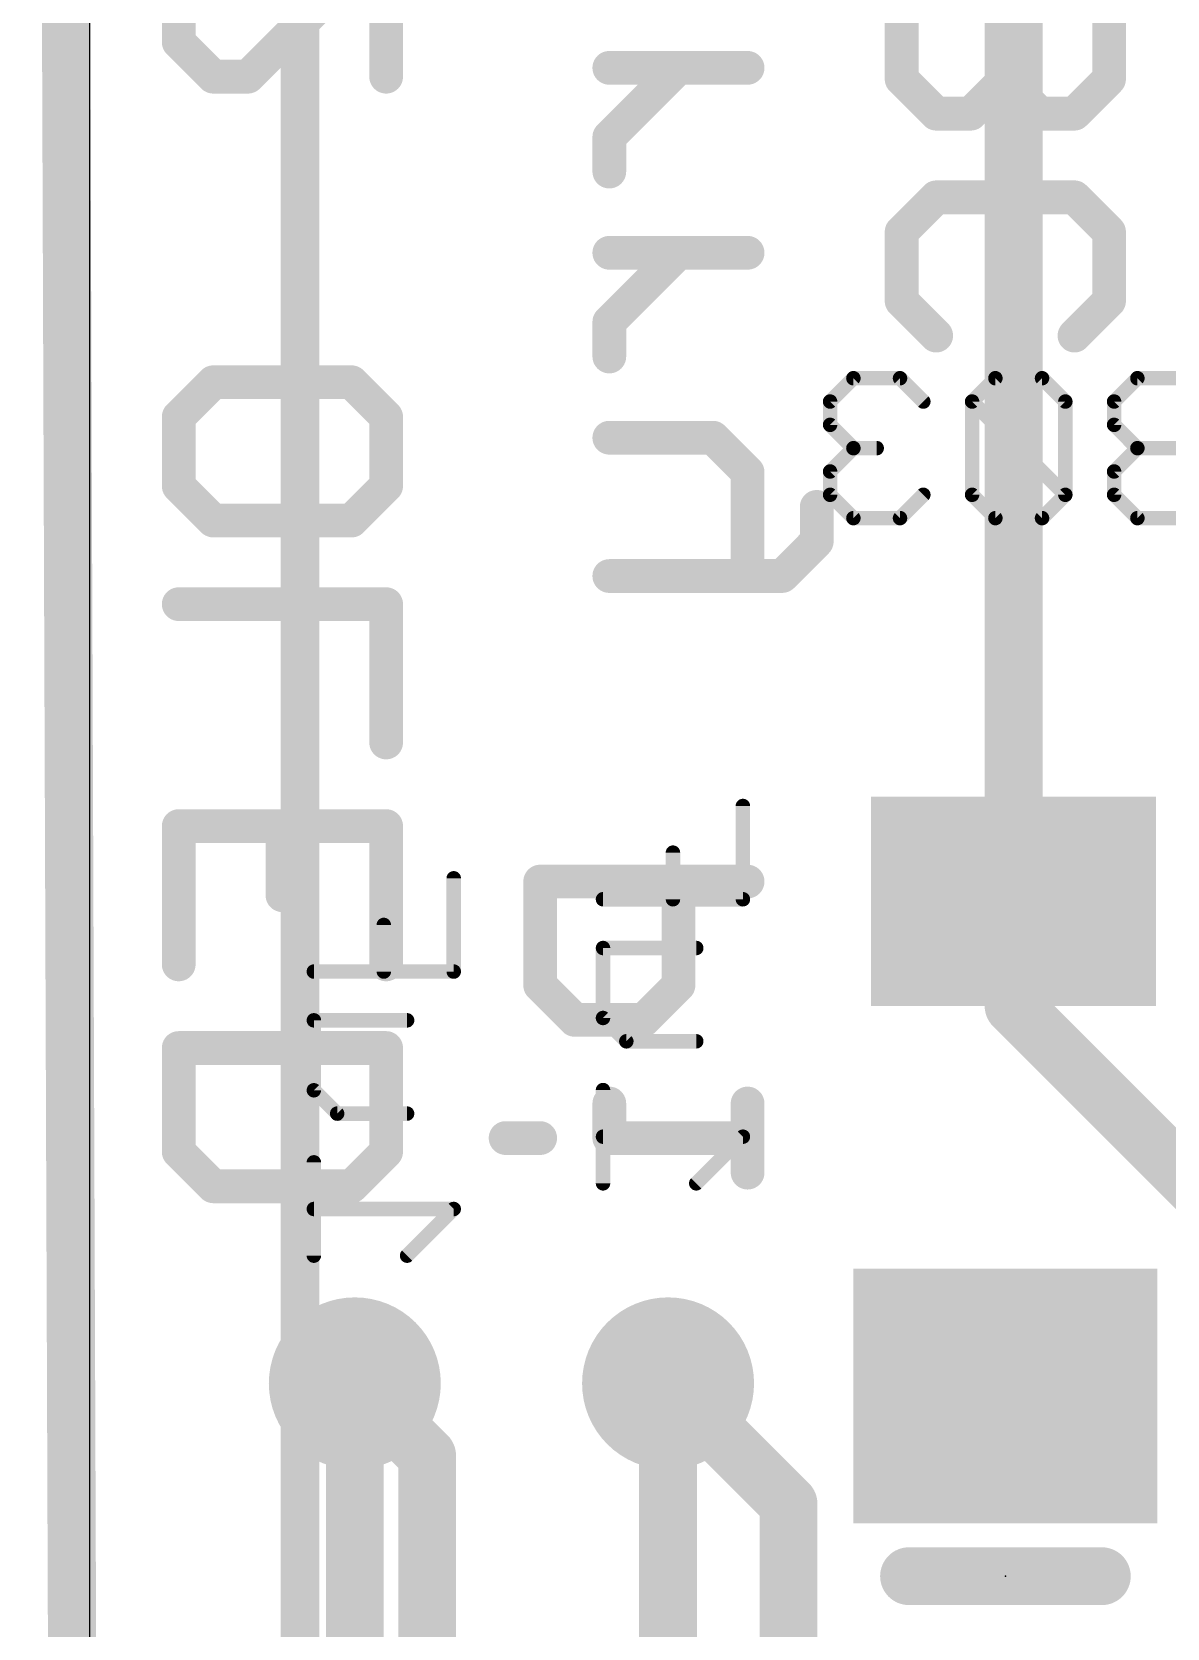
# Model space of a CAD drawing. Extents: x -0.3 to 20.4, y -13.3 to 21.5.
# Drawn here: x -0.3 to 5.68, y -1.54 to 6.87 of the extents above; entities that cross this region are included whole.
import ezdxf

# ---------------------------------------------------------------- set-up
doc = ezdxf.new("R2010")
doc.units = 0
for name, color, linetype in [('1', 12, 'CONTINUOUS'), ('16', 132, 'CONTINUOUS'), ('18', 110, 'CONTINUOUS'), ('20', 53, 'CONTINUOUS'), ('21', 40, 'CONTINUOUS'), ('22', 6, 'CONTINUOUS'), ('24', 6, 'CONTINUOUS'), ('28', 253, 'CONTINUOUS'), ('30', 253, 'CONTINUOUS'), ('32', 253, 'CONTINUOUS')]:
    doc.layers.add(name, color=color, linetype=linetype)

# ---------------------------------------------------------------- blocks, each defined once
blk = doc.blocks.new('RECT')
blk.add_solid([(-0.5, -0.5), (0.5, -0.5), (-0.5, 0.5), (0.5, 0.5)])
blk = doc.blocks.new('ROUNDV')
at = {"const_width": 0.5}
blk.add_lwpolyline([(0, -0.25, 1), (0, 0.25, 1), (0, -0.25)], format="xyb", dxfattribs=at)

msp = doc.modelspace()

# ---------------------------------------------------------------- linework, layer by layer
at = {"layer": '1'}
for points, const_width in [([(-0.1778, 21.3614), (-0.0508, -13.208)], 0.254), ([(1.778, -0.635), (1.397, -0.254)], 0.3048), ([(3.683, -0.889), (3.048, -0.254)], 0.3048), ([(1.778, -6.096), (1.778, -0.635)], 0.3048), ([(3.683, -5.842), (3.683, -0.889)], 0.3048)]:
    msp.add_lwpolyline(points, dxfattribs=dict(at, const_width=const_width))
at = {"layer": '1', "const_width": 0.1524}
for points in [[(1.4509, -0.2001, 1), (1.3431, -0.3079)], [(3.1019, -0.2001, 1), (2.9941, -0.3079)], [(1.8542, -0.635, 1), (1.7018, -0.635)], [(1.7241, -0.6889, 1), (1.8319, -0.5811)], [(3.7592, -0.889, 1), (3.6068, -0.889)], [(3.6291, -0.9429, 1), (3.7369, -0.8351)]]:
    msp.add_lwpolyline(points, format="xyb", dxfattribs=at)
at = {"layer": '16'}
for points, const_width in [([(-0.1778, 21.3614), (-0.0508, -13.208)], 0.254), ([(4.869, 2.286), (4.869, 10.838)], 0.3048), ([(4.869, 1.735), (4.869, 2.286)], 0.3048), ([(6.096, 0.508), (4.869, 1.735)], 0.3048), ([(1.397, -0.254), (1.397, -2.098)], 0.3048), ([(3.048, -0.254), (3.048, -2.225)], 0.3048)]:
    msp.add_lwpolyline(points, dxfattribs=dict(at, const_width=const_width))
at = {"layer": '16', "const_width": 0.1524}
for points in [[(4.9452, 2.286, 1), (4.7928, 2.286)], [(4.7928, 2.286, 1), (4.9452, 2.286)], [(4.9229, 1.7889, 1), (4.8151, 1.6811)], [(4.7928, 1.735, 1), (4.9452, 1.735)], [(1.4732, -0.254, 1), (1.3208, -0.254)], [(3.1242, -0.254, 1), (2.9718, -0.254)]]:
    msp.add_lwpolyline(points, format="xyb", dxfattribs=at)
at = {"layer": '20'}
msp.add_line((0, -10.7696), (0, 21.336), dxfattribs=at)
at = {"layer": '21', "const_width": 0.2032}
msp.add_lwpolyline([(1.108, -10.922), (1.108, 19.078)], dxfattribs=at)
at = {"layer": '22'}
for points, const_width in [([(1.5621, 7.3601), (0.8333, 6.6314)], 0.1778), ([(1.5621, 6.6314), (1.5621, 7.3601)], 0.1778), ([(0.469, 6.8136), (0.469, 7.1779)], 0.1778), ([(4.279, 6.983), (4.279, 6.6187)], 0.1778), ([(5.3721, 6.6187), (5.3721, 6.983)], 0.1778), ([(0.6512, 6.6314), (0.469, 6.8136)], 0.1778), ([(4.8255, 6.6187), (4.8255, 6.8008)], 0.1778), ([(3.4671, 6.678), (2.7383, 6.678)], 0.1778), ([(3.1027, 6.678), (2.7383, 6.3136)], 0.1778), ([(0.8333, 6.6314), (0.6512, 6.6314)], 0.1778), ([(4.279, 6.6187), (4.4612, 6.4365)], 0.1778), ([(4.6433, 6.4365), (4.8255, 6.6187)], 0.1778), ([(4.8255, 6.6187), (5.0077, 6.4365)], 0.1778), ([(5.1899, 6.4365), (5.3721, 6.6187)], 0.1778), ([(4.4612, 6.4365), (4.6433, 6.4365)], 0.1778), ([(5.0077, 6.4365), (5.1899, 6.4365)], 0.1778), ([(2.7383, 6.3136), (2.7383, 6.1314)], 0.1778), ([(4.279, 5.8136), (4.4612, 5.9958)], 0.1778), ([(4.4612, 5.9958), (5.1899, 5.9958)], 0.1778), ([(5.1899, 5.9958), (5.3721, 5.8136)], 0.1778), ([(4.279, 5.4493), (4.279, 5.8136)], 0.1778), ([(5.3721, 5.8136), (5.3721, 5.4493)], 0.1778), ([(3.4671, 5.7035), (2.7383, 5.7035)], 0.1778), ([(3.1027, 5.7035), (2.7383, 5.3391)], 0.1778), ([(4.4612, 5.2671), (4.279, 5.4493)], 0.1778), ([(5.3721, 5.4493), (5.1899, 5.2671)], 0.1778), ([(2.7383, 5.3391), (2.7383, 5.1569)], 0.1778), ([(0.469, 4.8391), (0.6512, 5.0213)], 0.1778), ([(0.6512, 5.0213), (1.3799, 5.0213)], 0.1778), ([(1.3799, 5.0213), (1.5621, 4.8391)], 0.1778), ([(0.469, 4.4748), (0.469, 4.8391)], 0.1778), ([(1.5621, 4.8391), (1.5621, 4.4748)], 0.1778), ([(2.7383, 4.729), (3.2849, 4.729)], 0.1778), ([(3.2849, 4.729), (3.4671, 4.5468)], 0.1778), ([(3.4671, 4.5468), (3.4671, 4.0002)], 0.1778), ([(0.6512, 4.2926), (0.469, 4.4748)], 0.1778), ([(1.5621, 4.4748), (1.3799, 4.2926)], 0.1778), ([(1.3799, 4.2926), (0.6512, 4.2926)], 0.1778), ([(3.8315, 4.1824), (3.8315, 4.3646)], 0.1778), ([(3.6493, 4.0002), (3.8315, 4.1824)], 0.1778), ([(2.7383, 4.0002), (3.6493, 4.0002)], 0.1778), ([(0.469, 3.8519), (1.5621, 3.8519)], 0.1778), ([(1.5621, 3.8519), (1.5621, 3.1232)], 0.1778), ([(0.469, 1.9538), (0.469, 2.6825)], 0.1778), ([(0.469, 2.6825), (1.5621, 2.6825)], 0.1778), ([(1.0155, 2.6825), (1.0155, 2.3182)], 0.1778), ([(1.5621, 2.6825), (1.5621, 1.9538)], 0.1778), ([(3.4671, 2.3902), (2.374, 2.3902)], 0.1778), ([(2.374, 2.3902), (2.374, 1.8436)], 0.1778), ([(3.1027, 1.8436), (3.1027, 2.3902)], 0.1778), ([(2.374, 1.8436), (2.5562, 1.6614)], 0.1778), ([(2.9205, 1.6614), (3.1027, 1.8436)], 0.1778), ([(2.5562, 1.6614), (2.9205, 1.6614)], 0.1778), ([(0.469, 1.5131), (1.5621, 1.5131)], 0.1778), ([(0.469, 0.9666), (0.469, 1.5131)], 0.1778), ([(1.5621, 1.5131), (1.5621, 0.9666)], 0.1778), ([(2.7383, 1.2208), (2.7383, 1.0386)], 0.1778), ([(3.4671, 1.2208), (3.4671, 0.8564)], 0.1778), ([(2.1918, 1.0386), (2.374, 1.0386)], 0.1778), ([(2.7383, 1.0386), (3.4671, 1.0386)], 0.1778), ([(0.6512, 0.7844), (0.469, 0.9666)], 0.1778), ([(1.5621, 0.9666), (1.3799, 0.7844)], 0.1778), ([(1.3799, 0.7844), (0.6512, 0.7844)], 0.1778), ([(4.318, -1.27), (5.334, -1.27)], 0.3048)]:
    msp.add_lwpolyline(points, dxfattribs=dict(at, const_width=const_width))
for points, const_width in [([(0.5004, 6.845, 1), (0.4375, 6.7821)], 0.0889), ([(0.4245, 6.8136, 1), (0.5134, 6.8136)], 0.0889), ([(4.87, 6.8008, 1), (4.7811, 6.8008)], 0.0889), ([(2.7383, 6.7224, 1), (2.7383, 6.6335)], 0.0889), ([(3.1342, 6.6465, 1), (3.0713, 6.7094)], 0.0889), ([(3.4671, 6.6335, 1), (3.4671, 6.7224)], 0.0889), ([(0.6512, 6.6758, 1), (0.6512, 6.5869)], 0.0889), ([(0.6197, 6.5999, 1), (0.6826, 6.6628)], 0.0889), ([(0.8019, 6.6628, 1), (0.8648, 6.5999)], 0.0889), ([(0.8333, 6.5869, 1), (0.8333, 6.6758)], 0.0889), ([(1.5176, 6.6314, 1), (1.6066, 6.6314)], 0.0889), ([(4.3104, 6.6501, 1), (4.2475, 6.5872)], 0.0889), ([(4.2345, 6.6187, 1), (4.3234, 6.6187)], 0.0889), ([(4.857, 6.6501, 1), (4.7941, 6.5872)], 0.0889), ([(4.7811, 6.6187, 1), (4.87, 6.6187)], 0.0889), ([(4.857, 6.5872, 1), (4.7941, 6.6501)], 0.0889), ([(5.3277, 6.6187, 1), (5.4166, 6.6187)], 0.0889), ([(5.4035, 6.5872, 1), (5.3407, 6.6501)], 0.0889), ([(4.4612, 6.4809, 1), (4.4612, 6.392)], 0.0889), ([(4.4297, 6.405, 1), (4.4926, 6.4679)], 0.0889), ([(4.6119, 6.4679, 1), (4.6748, 6.405)], 0.0889), ([(4.6433, 6.392, 1), (4.6433, 6.4809)], 0.0889), ([(5.0077, 6.4809, 1), (5.0077, 6.392)], 0.0889), ([(4.9763, 6.405, 1), (5.0392, 6.4679)], 0.0889), ([(5.1585, 6.4679, 1), (5.2213, 6.405)], 0.0889), ([(5.1899, 6.392, 1), (5.1899, 6.4809)], 0.0889), ([(2.7828, 6.3136, 1), (2.6939, 6.3136)], 0.0889), ([(2.7069, 6.345, 1), (2.7698, 6.2822)], 0.0889), ([(2.6939, 6.1314, 1), (2.7828, 6.1314)], 0.0889), ([(4.4612, 6.0403, 1), (4.4612, 5.9514)], 0.0889), ([(4.4926, 5.9644, 1), (4.4297, 6.0272)], 0.0889), ([(5.2213, 6.0272, 1), (5.1585, 5.9644)], 0.0889), ([(5.1899, 5.9514, 1), (5.1899, 6.0403)], 0.0889), ([(4.3234, 5.8136, 1), (4.2345, 5.8136)], 0.0889), ([(4.2475, 5.8451, 1), (4.3104, 5.7822)], 0.0889), ([(5.4166, 5.8136, 1), (5.3277, 5.8136)], 0.0889), ([(5.3407, 5.7822, 1), (5.4035, 5.8451)], 0.0889), ([(2.7383, 5.7479, 1), (2.7383, 5.659)], 0.0889), ([(3.1342, 5.672, 1), (3.0713, 5.7349)], 0.0889), ([(3.4671, 5.659, 1), (3.4671, 5.7479)], 0.0889), ([(4.3104, 5.4807, 1), (4.2475, 5.4178)], 0.0889), ([(4.2345, 5.4493, 1), (4.3234, 5.4493)], 0.0889), ([(5.3277, 5.4493, 1), (5.4166, 5.4493)], 0.0889), ([(5.4035, 5.4178, 1), (5.3407, 5.4807)], 0.0889), ([(2.7828, 5.3391, 1), (2.6939, 5.3391)], 0.0889), ([(2.7069, 5.3705, 1), (2.7698, 5.3077)], 0.0889), ([(4.4297, 5.2356, 1), (4.4926, 5.2985)], 0.0889), ([(5.1585, 5.2985, 1), (5.2213, 5.2356)], 0.0889), ([(2.6939, 5.1569, 1), (2.7828, 5.1569)], 0.0889), ([(0.6512, 5.0658, 1), (0.6512, 4.9769)], 0.0889), ([(0.6826, 4.9899, 1), (0.6197, 5.0528)], 0.0889), ([(1.4113, 5.0528, 1), (1.3485, 4.9899)], 0.0889), ([(1.3799, 4.9769, 1), (1.3799, 5.0658)], 0.0889), ([(0.5134, 4.8391, 1), (0.4245, 4.8391)], 0.0889), ([(0.4375, 4.8706, 1), (0.5004, 4.8077)], 0.0889), ([(1.6066, 4.8391, 1), (1.5176, 4.8391)], 0.0889), ([(1.5307, 4.8077, 1), (1.5935, 4.8706)], 0.0889), ([(2.7383, 4.7734, 1), (2.7383, 4.6845)], 0.0889), ([(3.3163, 4.7604, 1), (3.2535, 4.6976)], 0.0889), ([(3.2849, 4.6845, 1), (3.2849, 4.7734)], 0.0889), ([(3.5116, 4.5468, 1), (3.4227, 4.5468)], 0.0889), ([(0.5004, 4.5062, 1), (0.4375, 4.4433)], 0.0889), ([(1.5935, 4.4433, 1), (1.5307, 4.5062)], 0.0889), ([(3.4357, 4.5154, 1), (3.4985, 4.5782)], 0.0889), ([(0.4245, 4.4748, 1), (0.5134, 4.4748)], 0.0889), ([(1.5176, 4.4748, 1), (1.6066, 4.4748)], 0.0889), ([(0.6512, 4.337, 1), (0.6512, 4.2481)], 0.0889), ([(1.3799, 4.2481, 1), (1.3799, 4.337)], 0.0889), ([(3.8759, 4.3646, 1), (3.787, 4.3646)], 0.0889), ([(0.6197, 4.2611, 1), (0.6826, 4.324)], 0.0889), ([(1.3485, 4.324, 1), (1.4113, 4.2611)], 0.0889), ([(3.787, 4.1824, 1), (3.8759, 4.1824)], 0.0889), ([(3.8629, 4.151, 1), (3.8, 4.2138)], 0.0889), ([(2.7383, 4.0447, 1), (2.7383, 3.9558)], 0.0889), ([(3.4227, 4.0002, 1), (3.5116, 4.0002)], 0.0889), ([(3.6179, 4.0317, 1), (3.6807, 3.9688)], 0.0889), ([(3.6493, 3.9558, 1), (3.6493, 4.0447)], 0.0889), ([(0.469, 3.8964, 1), (0.469, 3.8075)], 0.0889), ([(1.6066, 3.8519, 1), (1.5176, 3.8519)], 0.0889), ([(1.5621, 3.8075, 1), (1.5621, 3.8964)], 0.0889), ([(1.5176, 3.1232, 1), (1.6066, 3.1232)], 0.0889), ([(0.5134, 2.6825, 1), (0.4245, 2.6825)], 0.0889), ([(0.469, 2.727, 1), (0.469, 2.6381)], 0.0889), ([(1.06, 2.6825, 1), (0.9711, 2.6825)], 0.0889), ([(1.6066, 2.6825, 1), (1.5176, 2.6825)], 0.0889), ([(1.5621, 2.6381, 1), (1.5621, 2.727)], 0.0889), ([(2.4184, 2.3902, 1), (2.3295, 2.3902)], 0.0889), ([(2.374, 2.4346, 1), (2.374, 2.3457)], 0.0889), ([(3.1472, 2.3902, 1), (3.0583, 2.3902)], 0.0889), ([(3.4671, 2.3457, 1), (3.4671, 2.4346)], 0.0889), ([(0.9711, 2.3182, 1), (1.06, 2.3182)], 0.0889), ([(0.4245, 1.9538, 1), (0.5134, 1.9538)], 0.0889), ([(1.5176, 1.9538, 1), (1.6066, 1.9538)], 0.0889), ([(2.4054, 1.8751, 1), (2.3425, 1.8122)], 0.0889), ([(2.3295, 1.8436, 1), (2.4184, 1.8436)], 0.0889), ([(3.0583, 1.8436, 1), (3.1472, 1.8436)], 0.0889), ([(3.1342, 1.8122, 1), (3.0713, 1.8751)], 0.0889), ([(2.5562, 1.7059, 1), (2.5562, 1.617)], 0.0889), ([(2.5247, 1.63, 1), (2.5876, 1.6929)], 0.0889), ([(2.8891, 1.6929, 1), (2.952, 1.63)], 0.0889), ([(2.9205, 1.617, 1), (2.9205, 1.7059)], 0.0889), ([(0.5134, 1.5131, 1), (0.4245, 1.5131)], 0.0889), ([(0.469, 1.5576, 1), (0.469, 1.4687)], 0.0889), ([(1.6066, 1.5131, 1), (1.5176, 1.5131)], 0.0889), ([(1.5621, 1.4687, 1), (1.5621, 1.5576)], 0.0889), ([(2.7828, 1.2208, 1), (2.6939, 1.2208)], 0.0889), ([(3.5116, 1.2208, 1), (3.4227, 1.2208)], 0.0889), ([(2.1918, 1.0831, 1), (2.1918, 0.9942)], 0.0889), ([(2.374, 0.9942, 1), (2.374, 1.0831)], 0.0889), ([(2.7383, 1.0831, 1), (2.7383, 0.9942)], 0.0889), ([(3.4671, 0.9942, 1), (3.4671, 1.0831)], 0.0889), ([(0.5004, 0.998, 1), (0.4375, 0.9351)], 0.0889), ([(0.4245, 0.9666, 1), (0.5134, 0.9666)], 0.0889), ([(1.5176, 0.9666, 1), (1.6066, 0.9666)], 0.0889), ([(1.5935, 0.9351, 1), (1.5307, 0.998)], 0.0889), ([(2.6939, 1.0386, 1), (2.7828, 1.0386)], 0.0889), ([(0.6512, 0.8288, 1), (0.6512, 0.7399)], 0.0889), ([(0.6197, 0.753, 1), (0.6826, 0.8158)], 0.0889), ([(1.3485, 0.8158, 1), (1.4113, 0.753)], 0.0889), ([(1.3799, 0.7399, 1), (1.3799, 0.8288)], 0.0889), ([(3.4227, 0.8564, 1), (3.5116, 0.8564)], 0.0889), ([(4.318, -1.1938, 1), (4.318, -1.3462)], 0.1524), ([(5.334, -1.3462, 1), (5.334, -1.1938)], 0.1524)]:
    msp.add_lwpolyline(points, format="xyb", dxfattribs=dict(at, const_width=const_width))
at = {"layer": '24'}
msp.add_point((4.826, -1.27), dxfattribs=at)
at = {"layer": '28', "const_width": 0.0762}
for points in [[(4.0247, 5.0425), (3.9018, 4.9197)], [(4.2704, 5.0425), (4.0247, 5.0425)], [(4.3933, 4.9197), (4.2704, 5.0425)], [(4.7731, 5.0425), (4.6502, 4.9197)], [(5.0189, 5.0425), (4.7731, 5.0425)], [(5.1417, 4.9197), (5.0189, 5.0425)], [(5.5215, 5.0425), (5.3987, 4.9197)], [(5.7673, 5.0425), (5.5215, 5.0425)], [(3.9018, 4.9197), (3.9018, 4.7968)], [(4.6502, 4.9197), (4.6502, 4.4282)], [(5.1417, 4.4282), (4.6502, 4.9197)], [(5.1417, 4.4282), (5.1417, 4.9197)], [(5.3987, 4.9197), (5.3987, 4.7968)], [(3.9018, 4.7968), (4.0247, 4.6739)], [(5.3987, 4.7968), (5.5215, 4.6739)], [(4.0247, 4.6739), (3.9018, 4.551)], [(4.0247, 4.6739), (4.1476, 4.6739)], [(5.5215, 4.6739), (5.3987, 4.551)], [(5.7673, 4.6739), (5.5215, 4.6739)], [(3.9018, 4.551), (3.9018, 4.4282)], [(5.3987, 4.551), (5.3987, 4.4282)], [(3.9018, 4.4282), (4.0247, 4.3053)], [(4.2704, 4.3053), (4.3933, 4.4282)], [(4.6502, 4.4282), (4.7731, 4.3053)], [(5.0189, 4.3053), (5.1417, 4.4282)], [(5.3987, 4.4282), (5.5215, 4.3053)], [(4.0247, 4.3053), (4.2704, 4.3053)], [(4.7731, 4.3053), (5.0189, 4.3053)], [(5.5215, 4.3053), (5.7673, 4.3053)], [(3.4423, 2.2969), (3.4423, 2.7884)], [(3.0737, 2.2969), (3.0737, 2.5427)], [(1.9183, 1.9159), (1.9183, 2.4074)], [(2.7051, 2.2969), (3.4423, 2.2969)], [(1.5497, 1.9159), (1.5497, 2.1617)], [(2.7051, 1.6714), (2.7051, 2.04)], [(2.7051, 2.04), (3.1966, 2.04)], [(1.1811, 1.9159), (1.9183, 1.9159)], [(1.1811, 1.2904), (1.1811, 1.659)], [(1.1811, 1.659), (1.6726, 1.659)], [(2.828, 1.5485), (2.7051, 1.6714)], [(3.1966, 1.5485), (2.828, 1.5485)], [(1.304, 1.1675), (1.1811, 1.2904)], [(2.7051, 0.8001), (2.7051, 1.2916)], [(1.6726, 1.1675), (1.304, 1.1675)], [(3.4423, 1.0458), (2.7051, 1.0458)], [(3.1966, 0.8001), (3.4423, 1.0458)], [(1.1811, 0.4191), (1.1811, 0.9106)], [(1.9183, 0.6648), (1.1811, 0.6648)], [(1.6726, 0.4191), (1.9183, 0.6648)]]:
    msp.add_lwpolyline(points, dxfattribs=at)
at = {"layer": '28', "const_width": 0.0381}
for points in [[(4.0247, 5.0616, 1), (4.0247, 5.0235)], [(4.0382, 5.0291, 1), (4.0112, 5.056)], [(4.2839, 5.056, 1), (4.257, 5.0291)], [(4.2704, 5.0235, 1), (4.2704, 5.0616)], [(4.7731, 5.0616, 1), (4.7731, 5.0235)], [(4.7866, 5.0291, 1), (4.7596, 5.056)], [(5.0323, 5.056, 1), (5.0054, 5.0291)], [(5.0189, 5.0235, 1), (5.0189, 5.0616)], [(5.5215, 5.0616, 1), (5.5215, 5.0235)], [(5.535, 5.0291, 1), (5.5081, 5.056)], [(3.9209, 4.9197, 1), (3.8828, 4.9197)], [(3.8884, 4.9331, 1), (3.9153, 4.9062)], [(4.3798, 4.9062, 1), (4.4068, 4.9331)], [(4.6693, 4.9197, 1), (4.6312, 4.9197)], [(4.6637, 4.9331, 1), (4.6368, 4.9062)], [(4.6368, 4.9331, 1), (4.6637, 4.9062)], [(5.1608, 4.9197, 1), (5.1227, 4.9197)], [(5.1283, 4.9062, 1), (5.1552, 4.9331)], [(5.4177, 4.9197, 1), (5.3796, 4.9197)], [(5.3852, 4.9331, 1), (5.4121, 4.9062)], [(3.9153, 4.8103, 1), (3.8884, 4.7833)], [(3.8828, 4.7968, 1), (3.9209, 4.7968)], [(5.4121, 4.8103, 1), (5.3852, 4.7833)], [(5.3796, 4.7968, 1), (5.4177, 4.7968)], [(4.0247, 4.693, 1), (4.0247, 4.6549)], [(4.0382, 4.6604, 1), (4.0112, 4.6874)], [(4.1476, 4.6549, 1), (4.1476, 4.693)], [(5.5215, 4.693, 1), (5.5215, 4.6549)], [(5.535, 4.6604, 1), (5.5081, 4.6874)], [(4.0112, 4.6604, 1), (4.0382, 4.6874)], [(5.5081, 4.6604, 1), (5.535, 4.6874)], [(3.9209, 4.551, 1), (3.8828, 4.551)], [(3.8884, 4.5645, 1), (3.9153, 4.5376)], [(5.4177, 4.551, 1), (5.3796, 4.551)], [(5.3852, 4.5645, 1), (5.4121, 4.5376)], [(3.9153, 4.4416, 1), (3.8884, 4.4147)], [(4.4068, 4.4147, 1), (4.3798, 4.4416)], [(4.6637, 4.4416, 1), (4.6368, 4.4147)], [(5.1552, 4.4147, 1), (5.1283, 4.4416)], [(5.1283, 4.4147, 1), (5.1552, 4.4416)], [(5.4121, 4.4416, 1), (5.3852, 4.4147)], [(3.8828, 4.4282, 1), (3.9209, 4.4282)], [(4.6312, 4.4282, 1), (4.6693, 4.4282)], [(5.1227, 4.4282, 1), (5.1608, 4.4282)], [(5.3796, 4.4282, 1), (5.4177, 4.4282)], [(4.0247, 4.3243, 1), (4.0247, 4.2862)], [(4.0112, 4.2918, 1), (4.0382, 4.3188)], [(4.257, 4.3188, 1), (4.2839, 4.2918)], [(4.2704, 4.2862, 1), (4.2704, 4.3243)], [(4.7731, 4.3243, 1), (4.7731, 4.2862)], [(4.7596, 4.2918, 1), (4.7866, 4.3188)], [(5.0054, 4.3188, 1), (5.0323, 4.2918)], [(5.0189, 4.2862, 1), (5.0189, 4.3243)], [(5.5215, 4.3243, 1), (5.5215, 4.2862)], [(5.5081, 4.2918, 1), (5.535, 4.3188)], [(3.4614, 2.7884, 1), (3.4233, 2.7884)], [(3.0928, 2.5427, 1), (3.0547, 2.5427)], [(1.9374, 2.4074, 1), (1.8993, 2.4074)], [(2.7051, 2.316, 1), (2.7051, 2.2779)], [(3.0547, 2.2969, 1), (3.0928, 2.2969)], [(3.4233, 2.2969, 1), (3.4614, 2.2969)], [(3.4423, 2.2779, 1), (3.4423, 2.316)], [(1.5688, 2.1617, 1), (1.5307, 2.1617)], [(2.7051, 2.0591, 1), (2.7051, 2.021)], [(2.7242, 2.04, 1), (2.6861, 2.04)], [(3.1966, 2.021, 1), (3.1966, 2.0591)], [(1.1811, 1.935, 1), (1.1811, 1.8969)], [(1.5307, 1.9159, 1), (1.5688, 1.9159)], [(1.8993, 1.9159, 1), (1.9374, 1.9159)], [(1.9183, 1.8969, 1), (1.9183, 1.935)], [(1.2002, 1.659, 1), (1.1621, 1.659)], [(1.1811, 1.6781, 1), (1.1811, 1.64)], [(1.6726, 1.64, 1), (1.6726, 1.6781)], [(2.7186, 1.6849, 1), (2.6916, 1.6579)], [(2.6861, 1.6714, 1), (2.7242, 1.6714)], [(2.828, 1.5676, 1), (2.828, 1.5295)], [(2.8145, 1.535, 1), (2.8414, 1.562)], [(3.1966, 1.5295, 1), (3.1966, 1.5676)], [(1.1946, 1.3039, 1), (1.1676, 1.2769)], [(1.1621, 1.2904, 1), (1.2002, 1.2904)], [(2.7242, 1.2916, 1), (2.6861, 1.2916)], [(1.304, 1.1866, 1), (1.304, 1.1485)], [(1.2905, 1.154, 1), (1.3174, 1.181)], [(1.6726, 1.1485, 1), (1.6726, 1.1866)], [(2.7051, 1.0649, 1), (2.7051, 1.0268)], [(3.4558, 1.0324, 1), (3.4289, 1.0593)], [(3.4423, 1.0268, 1), (3.4423, 1.0649)], [(1.2002, 0.9106, 1), (1.1621, 0.9106)], [(2.6861, 0.8001, 1), (2.7242, 0.8001)], [(3.1831, 0.8136, 1), (3.2101, 0.7866)], [(1.1811, 0.6839, 1), (1.1811, 0.6458)], [(1.9318, 0.6514, 1), (1.9049, 0.6783)], [(1.9183, 0.6458, 1), (1.9183, 0.6839)], [(1.1621, 0.4191, 1), (1.2002, 0.4191)], [(1.6591, 0.4326, 1), (1.6861, 0.4056)]]:
    msp.add_lwpolyline(points, format="xyb", dxfattribs=at)

# ---------------------------------------------------------------- block references
at = {"layer": '16', "yscale": 1.4, "rotation": 270}
msp.add_blockref('RECT', (4.869, 2.286), dxfattribs=at)
at = {"layer": '16', "xscale": 1.24, "yscale": 1.5, "rotation": 270}
msp.add_blockref('RECT', (4.826, -0.32), dxfattribs=at)
at = {"layer": '18', "xscale": 0.9064, "yscale": 0.9064}
for p in [(1.397, -0.254), (1.397, -0.254), (3.048, -0.254), (3.048, -0.254)]:
    msp.add_blockref('ROUNDV', p, dxfattribs=at)
at = {"layer": '30', "rotation": 270}
for p, xscale, yscale in [((4.869, 2.286), 1.1016, 1.5016), ((4.826, -0.32), 1.3416, 1.6016)]:
    msp.add_blockref('RECT', p, dxfattribs=dict(at, xscale=xscale, yscale=yscale))
at = {"layer": '32', "yscale": 1.4, "rotation": 270}
msp.add_blockref('RECT', (4.869, 2.286), dxfattribs=at)
at = {"layer": '32', "xscale": 1.24, "yscale": 1.5, "rotation": 270}
msp.add_blockref('RECT', (4.826, -0.32), dxfattribs=at)

doc.saveas('drawing.dxf')
